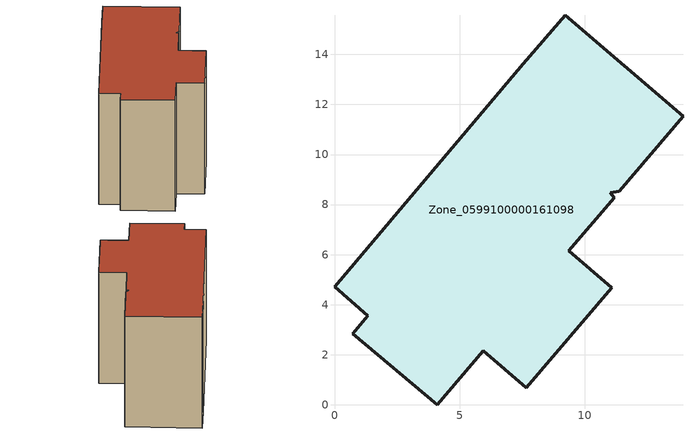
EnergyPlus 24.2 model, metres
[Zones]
Zone_0599100000161098
 floor ground (C_G): 9.36,6.15 11.09,4.67 7.67,0.68 5.94,2.16 4.1,0 0.73,2.84 1.34,3.56 0,4.71 7.55,13.62 9.22,15.56 13.93,11.52 11.38,8.53 11.03,8.46 11.17,8.28 z0
 wall outside (C_F): 0,4.71 1.34,3.56 0.73,2.84 4.1,0 5.94,2.16 7.67,0.68 11.09,4.67 9.36,6.15 11.17,8.28 11.03,8.46 11.38,8.53 13.93,11.52 9.22,15.56 7.55,13.62 0,4.71 z0:10.2
 roof outside (C_R): 11.17,8.28 11.03,8.46 11.38,8.53 13.93,11.52 9.22,15.56 7.55,13.62 0,4.71 1.34,3.56 0.73,2.84 4.1,0 5.94,2.16 7.67,0.68 11.09,4.67 9.36,6.15 z10.2
[BUILDING]
Pand.0599100000161098: North Axis=0; Terrain=City; Loads Convergence Tolerance Value=0.04; Temperature Convergence Tolerance Value=0.4; Solar Distribution=FullExterior; Maximum Number of Warmup Days=25; Minimum Number of Warmup Days=1
[Site:Location]
Rotterdam.The.Hague.AP_ZH_NLD Design_Conditions: Latitude=51.96; Longitude=4.45; Time Zone=1; Elevation=-4.5
[SITE:GROUNDTEMPERATURE:BUILDINGSURFACE]
18, 18, 18, 18, 18, 18, 18, 18, 18, 18, 18, 18
[MATERIAL] Thermal Absorptance=0.9; Solar Absorptance=0.7; Visible Absorptance=0.7
Name | Roughness | Thickness | Conductivity | Density | Specific Heat
G.TC.1946 | MediumSmooth | 0.15 | 1 | 540 | 1210
F.TC.1946 | Rough | 0.3 | 0.857143 | 1920 | 840
R.TC.1946 | MediumRough | 0.2 | 0.909091 | 1500 | 1000
[CONSTRUCTION]
C_G: G.TC.1946
C_F: F.TC.1946
C_R: R.TC.1946
[ZONE]
Zone_0599100000161098: Type=1; Multiplier=1; Ceiling Height=Autocalculate; Volume=Autocalculate; Floor Area=autocalculate; Part of Total Floor Area=Yes
[ZONEINFILTRATION:DESIGNFLOWRATE]
Infil_Zone_0599100000161098: Zone or ZoneList or Space or SpaceList=Zone_0599100000161098; Schedule=AlwaysOn; Design Flow Rate Calculation Method=Flow/Area; Flow Rate per Floor Area=0.003; Constant Term Coefficient=1; Temperature Term Coefficient=0; Velocity Term Coefficient=0; Velocity Squared Term Coefficient=0
[HVACTEMPLATE:ZONE:IDEALLOADSAIRSYSTEM]
Zone_0599100000161098: Maximum Heating Supply Air Temperature=50; Minimum Cooling Supply Air Temperature=13; Maximum Heating Supply Air Humidity Ratio=0.0156; Minimum Cooling Supply Air Humidity Ratio=0.0077; Heating Limit=NoLimit; Cooling Limit=NoLimit; Dehumidification Control Type=ConstantSensibleHeatRatio; Cooling Sensible Heat Ratio=0.7; Dehumidification Setpoint=60; Humidification Control Type=None; Humidification Setpoint=30; Outdoor Air Method=None; Outdoor Air Flow Rate per Person=0.00944; Outdoor Air Flow Rate per Zone Floor Area=0; Outdoor Air Flow Rate per Zone=0; Demand Controlled Ventilation Type=None; Outdoor Air Economizer Type=NoEconomizer; Heat Recovery Type=None; Sensible Heat Recovery Effectiveness=0.7; Latent Heat Recovery Effectiveness=0.65
[ZONECONTROL:THERMOSTAT]
ThermostatControl_Zone_0599100000161098: Zone or ZoneList=Zone_0599100000161098; Control Type Schedule=DualSetpointControlType; Control 1=Thermostat_Zone_0599100000161098; Temperature Difference Between Cutout And Setpoint=0
[THERMOSTATSETPOINT:DUALSETPOINT]
Thermostat_Zone_0599100000161098: Heating Setpoint Temperature Schedule=HeatingSetpoint_Zone_0599100000161098; Cooling Setpoint Temperature Schedule=CoolingSetpoint_Zone_0599100000161098
[SCHEDULE:COMPACT]
HeatingSetpoint_Zone_0599100000161098: Through: 12/31, For: AllDays, Until: 24:00, 21
CoolingSetpoint_Zone_0599100000161098: Through: 12/31, For: AllDays, Until: 24:00, 24
DualSetpointControlType: Through: 12/31, For: AllDays, Until: 24:00, 4
AlwaysOn: Through: 12/31, For: AllDays, Until: 24:00, 1
